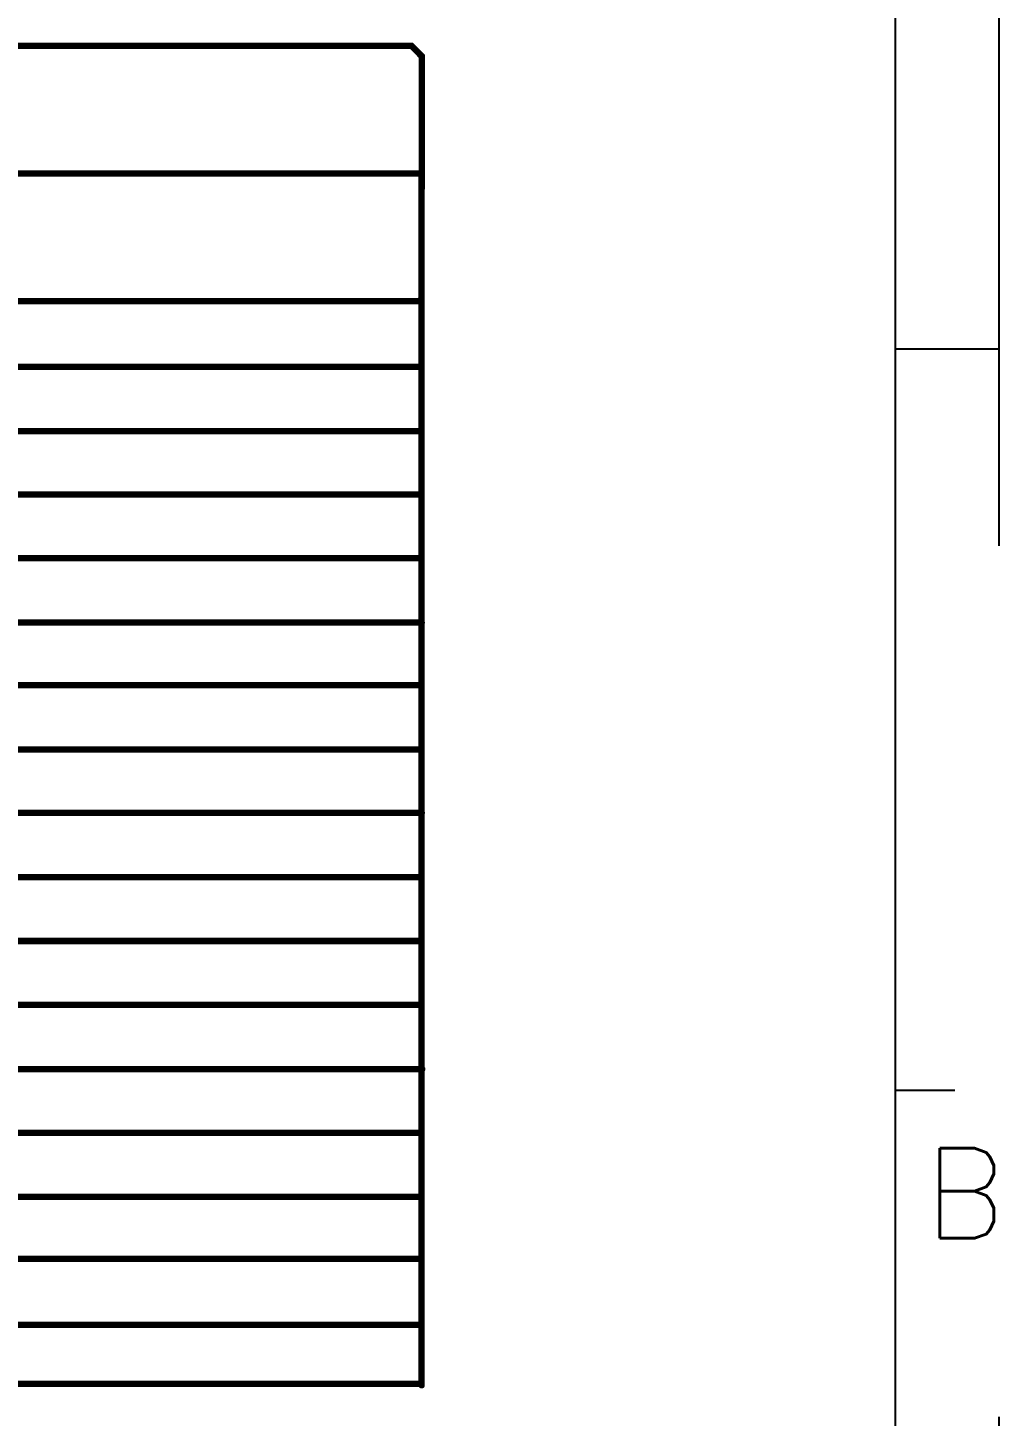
# Model space of a CAD drawing. Header units: millimetres. Extents: x 3362 to 3827, y -139 to 191.
# Drawn here: x 3788.6 to 3827.2, y 80 to 135.3 of the extents above; entities that cross this region are included whole.
import ezdxf

# ---------------------------------------------------------------- set-up
doc = ezdxf.new("R2010")
doc.units = ezdxf.units.MM
doc.header["$LTSCALE"] = 23.1
doc.linetypes.add('PHANTOM', pattern=[29.5, 9.5, -1.5, 3, -1.5, 3, -1.5, 9.5])
doc.layers.get('0').update_dxf_attribs({"linetype": 'CONTINUOUS'})
doc.layers.add('0PAPERF', color=2, linetype='PHANTOM', plot=False)
doc.styles.add('SIMPLEX', font='simplex.shx')

# ---------------------------------------------------------------- blocks, each defined once
blk = doc.blocks.new('PAD_R1')
at = {"const_width": 0.5}
blk.add_lwpolyline([(0.25, 0, 1), (-0.25, 0, 1)], format="xyb", close=True, dxfattribs=at)

msp = doc.modelspace()

# ---------------------------------------------------------------- linework, layer by layer
for p, q in [((3823.1, -133.505), (3823.1, 181.48)), ((3823.1, 122.494), (3827.229, 122.494)), ((3823.1, 93.001), (3825.46, 93.001))]:
    msp.add_line(p, q)
at = {"const_width": 0.254}
for points in [[(3787.355, 134.547), (3803.829, 134.547), (3804.246, 134.13), (3804.246, 128.884)], [(3787.355, 124.387), (3804.139, 124.387), (3804.236, 124.484)], [(3787.392, 121.777), (3804.177, 121.777)], [(3787.435, 119.217), (3804.219, 119.217)], [(3787.414, 116.7), (3804.198, 116.7)], [(3787.414, 114.162), (3804.198, 114.162)], [(3787.456, 111.602), (3804.24, 111.602)], [(3787.414, 109.105), (3804.198, 109.105)], [(3787.372, 106.546), (3804.156, 106.546)], [(3787.456, 104.029), (3804.241, 104.029)], [(3787.414, 101.469), (3804.198, 101.469)], [(3787.414, 98.931), (3804.198, 98.931)], [(3787.414, 96.392), (3804.198, 96.392)], [(3787.478, 93.832), (3804.262, 93.832)], [(3787.351, 91.293), (3804.135, 91.293)], [(3787.309, 88.755), (3804.093, 88.755)], [(3787.414, 86.28), (3804.198, 86.28)], [(3804.198, 81.309), (3787.355, 81.309), (3787.355, 83.747)], [(3787.372, 83.657), (3804.156, 83.657)]]:
    msp.add_lwpolyline(points, dxfattribs=at)
msp.add_lwpolyline([(3787.355, 129.467), (3804.133, 129.467, -0.198943), (3804.236, 129.425), (3804.236, 81.254)], format="xyb", dxfattribs=at)
at = {"layer": '0PAPERF'}
msp.add_line((3827.229, -139.449), (3827.229, 191.387), dxfattribs=at)

# ---------------------------------------------------------------- block references
at = {"xscale": 0.254, "yscale": 0.254}
for p in [(3804.246, 128.884), (3804.236, 124.484), (3804.177, 121.777), (3804.219, 119.217), (3804.198, 116.7), (3804.198, 114.162), (3804.24, 111.602), (3804.198, 109.105), (3804.156, 106.546), (3804.241, 104.029), (3804.198, 101.469), (3804.198, 98.931), (3804.198, 96.392), (3804.262, 93.832), (3804.135, 91.293), (3804.093, 88.755), (3804.198, 86.28), (3804.156, 83.657), (3804.198, 81.309), (3804.236, 81.254)]:
    msp.add_blockref('PAD_R1', p, dxfattribs=at)

# ---------------------------------------------------------------- texts
at = {"style": 'SIMPLEX'}
msp.add_text('B', height=3.586, dxfattribs=at).set_placement((3824.248, 87.102))

doc.saveas('drawing.dxf')
